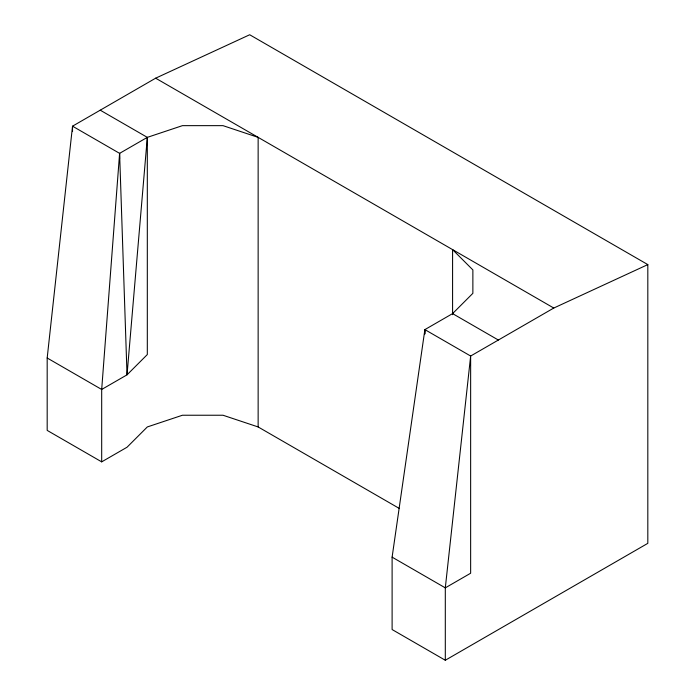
<?xml version="1.0" encoding="UTF-8"?>
<svg xmlns="http://www.w3.org/2000/svg" width="695" height="695" viewBox="0 0 695 695"><rect width="100%" height="100%" fill="white"/><g stroke="black" fill="none" stroke-linecap="round" stroke-linejoin="round"><path stroke-width="1.04" d="M424.732 333.93L424.88 329.612L452.584 313.61L472.869 293.325L472.869 269.903L452.584 249.627L452.584 314.696M258.14 426.947L258.14 137.367L223.008 125.647L182.446 125.647L147.314 137.367L119.601 153.36L101.687 389.469L101.687 461.862L127.029 447.232L147.314 426.947L182.446 415.236L223.008 415.236L258.14 426.947L399.043 508.297M100.228 110.184L147.314 137.367L127.029 374.84L101.687 389.469L47.182 357.995L72.523 126.177L155.645 78.188L249.696 34.75L647.818 264.604L647.818 543.334L445.304 660.25L392.11 629.54L392.11 557.147L424.88 329.612L470.645 356.031L553.776 308.041L647.818 264.604M155.645 78.188L553.776 308.041M452.584 313.61L498.358 340.037M147.314 137.367L147.314 354.554L127.029 374.84L119.601 153.36L72.523 126.177L72.523 131.581M392.11 557.147L445.304 587.857L470.645 573.227L470.645 356.031L445.304 587.857L445.304 660.25M101.687 461.862L47.182 430.396L47.182 357.995M424.88 329.612L424.88 333.93M119.601 153.36L119.601 158.764"/></g></svg>
